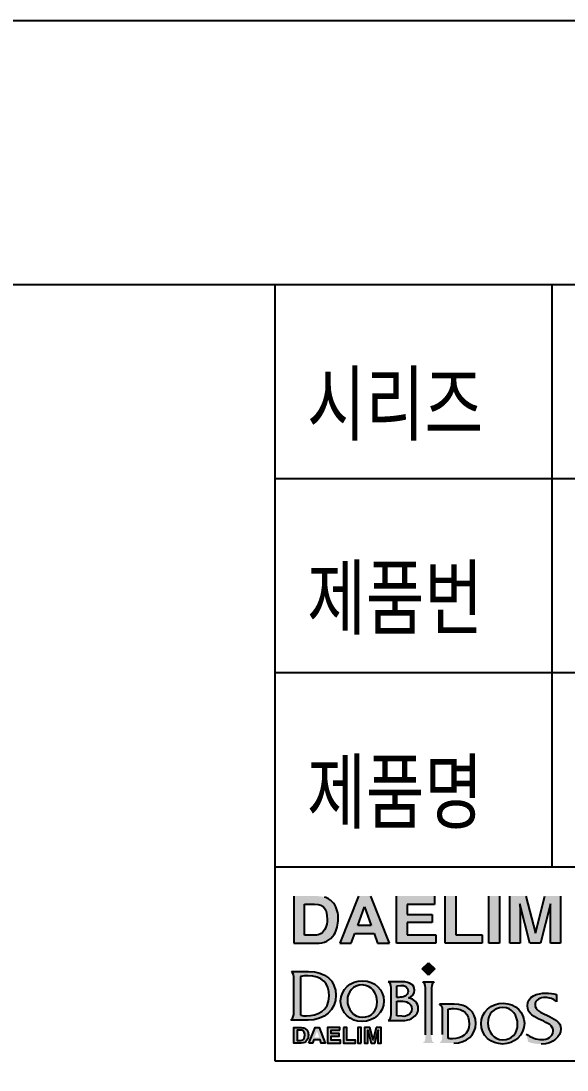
# Model space of a CAD drawing. Extents: x -4603 to -4009, y -5222 to -4802.
# Drawn here: x -4122.5 to -4083.1, y -4877.7 to -4802.1 of the extents above; entities that cross this region are included whole.
import ezdxf

# ---------------------------------------------------------------- set-up
doc = ezdxf.new("R2010")
doc.units = 0
doc.header["$LTSCALE"] = 7
doc.layers.get('0').update_dxf_attribs({"color": 2, "linetype": 'CONTINUOUS'})
doc.layers.add('D', color=2, linetype='CONTINUOUS')
doc.layers.add('TXT', color=4, linetype='CONTINUOUS')
doc.styles.add('GHS', font='ROMANS.shx', dxfattribs={"bigfont": 'GHS.shx'})

msp = doc.modelspace()

# ---------------------------------------------------------------- hatches: boundary and pattern name
at = {"layer": 'D'}
h = msp.add_hatch(color=256, dxfattribs=at)
h.dxf.hatch_style = 2
edge = h.paths.add_edge_path()
edge.add_spline(control_points=[(-4101.16761, -4865.17439), (-4101.16761, -4865.17439), (-4102.80232, -4865.17439), (-4102.80232, -4865.17439), (-4102.80232, -4865.17439), (-4102.80232, -4868.57954), (-4102.80232, -4868.57954), (-4102.80232, -4868.57954), (-4101.16761, -4868.57954), (-4101.16761, -4868.57954), (-4100.59425, -4868.57954), (-4100.16852, -4868.36694), (-4099.89462, -4867.94367), (-4099.69314, -4867.62978), (-4099.59049, -4867.24602), (-4099.59049, -4866.79283), (-4099.59049, -4866.61469), (-4099.61485, -4866.42678), (-4099.66267, -4866.22984), (-4099.71037, -4866.03317), (-4099.80157, -4865.84952), (-4099.93271, -4865.68002), (-4100.09803, -4865.47057), (-4100.31365, -4865.32646), (-4100.57896, -4865.24714), (-4100.737, -4865.20225), (-4100.93182, -4865.17755), (-4101.16761, -4865.17439)], knot_values=[0, 0, 0, 0, 1, 1, 1, 2, 2, 2, 3, 3, 3, 4, 4, 4, 5, 5, 5, 6, 6, 6, 7, 7, 7, 8, 8, 8, 9, 9, 9, 9], degree=3, periodic=0)
edge = h.paths.add_edge_path()
edge.add_spline(control_points=[(-4101.30108, -4865.76003), (-4100.93813, -4865.76003), (-4100.69589, -4865.85268), (-4100.57532, -4866.03919), (-4100.45563, -4866.22421), (-4100.39367, -4866.49294), (-4100.39367, -4866.8406), (-4100.39367, -4867.09396), (-4100.43387, -4867.31136), (-4100.51459, -4867.49486), (-4100.66302, -4867.82605), (-4100.92503, -4867.99377), (-4101.30108, -4867.99377), (-4101.30108, -4867.99377), (-4102.03414, -4867.99377), (-4102.03414, -4867.99377), (-4102.03414, -4867.99377), (-4102.03414, -4865.76003), (-4102.03414, -4865.76003), (-4102.03414, -4865.76003), (-4101.30108, -4865.76003), (-4101.30108, -4865.76003)], knot_values=[0, 0, 0, 0, 1, 1, 1, 2, 2, 2, 3, 3, 3, 4, 4, 4, 5, 5, 5, 6, 6, 6, 7, 7, 7, 7], degree=3, periodic=0)
h = msp.add_hatch(color=256, dxfattribs=at)
h.dxf.hatch_style = 2
edge = h.paths.add_edge_path()
edge.add_spline(control_points=[(-4099.48542, -4868.57954), (-4099.48542, -4868.57954), (-4098.65506, -4868.57954), (-4098.65506, -4868.57954), (-4098.65506, -4868.57954), (-4098.39669, -4867.87628), (-4098.39669, -4867.87628), (-4098.39669, -4867.87628), (-4097.00608, -4867.87628), (-4097.00608, -4867.87628), (-4097.00608, -4867.87628), (-4096.75623, -4868.57954), (-4096.75623, -4868.57954), (-4096.75623, -4868.57954), (-4095.8956, -4868.57954), (-4095.8956, -4868.57954), (-4095.8956, -4868.57954), (-4097.23295, -4865.17439), (-4097.23295, -4865.17439), (-4097.23295, -4865.17439), (-4098.13269, -4865.17439), (-4098.13269, -4865.17439), (-4098.13269, -4865.17439), (-4099.48542, -4868.57954), (-4099.48542, -4868.57954)], knot_values=[0, 0, 0, 0, 1, 1, 1, 2, 2, 2, 3, 3, 3, 4, 4, 4, 5, 5, 5, 6, 6, 6, 7, 7, 7, 8, 8, 8, 8], degree=3, periodic=0)
edge = h.paths.add_edge_path()
edge.add_spline(control_points=[(-4097.6913, -4865.95287), (-4097.6913, -4865.95287), (-4097.21471, -4867.29187), (-4097.21471, -4867.29187), (-4097.21471, -4867.29187), (-4098.18354, -4867.29187), (-4098.18354, -4867.29187), (-4098.18354, -4867.29187), (-4097.6913, -4865.95287), (-4097.6913, -4865.95287)], knot_values=[0, 0, 0, 0, 1, 1, 1, 2, 2, 2, 3, 3, 3, 3], degree=3, periodic=0)
h = msp.add_hatch(color=256, dxfattribs=at)
h.dxf.hatch_style = 2
edge = h.paths.add_edge_path()
edge.add_spline(control_points=[(-4092.65336, -4865.77774), (-4092.65336, -4865.77774), (-4094.60888, -4865.77774), (-4094.60888, -4865.77774), (-4094.60888, -4865.77774), (-4094.60888, -4866.49748), (-4094.60888, -4866.49748), (-4094.60888, -4866.49748), (-4092.81745, -4866.49748), (-4092.81745, -4866.49748), (-4092.81745, -4866.49748), (-4092.81745, -4867.08215), (-4092.81745, -4867.08215), (-4092.81745, -4867.08215), (-4094.60888, -4867.08215), (-4094.60888, -4867.08215), (-4094.60888, -4867.08215), (-4094.60888, -4867.96906), (-4094.60888, -4867.96906), (-4094.60888, -4867.96906), (-4092.55522, -4867.96906), (-4092.55522, -4867.96906), (-4092.55522, -4867.96906), (-4092.55522, -4868.57954), (-4092.55522, -4868.57954), (-4092.55522, -4868.57954), (-4095.38353, -4868.57954), (-4095.38353, -4868.57954), (-4095.38353, -4868.57954), (-4095.38353, -4865.17439), (-4095.38353, -4865.17439), (-4095.38353, -4865.17439), (-4092.65336, -4865.17439), (-4092.65336, -4865.17439), (-4092.65336, -4865.17439), (-4092.65336, -4865.77774), (-4092.65336, -4865.77774)], knot_values=[0, 0, 0, 0, 1, 1, 1, 2, 2, 2, 3, 3, 3, 4, 4, 4, 5, 5, 5, 6, 6, 6, 7, 7, 7, 8, 8, 8, 9, 9, 9, 10, 10, 10, 11, 11, 11, 12, 12, 12, 12], degree=3, periodic=0)
h = msp.add_hatch(color=256, dxfattribs=at)
h.dxf.hatch_style = 2
edge = h.paths.add_edge_path()
edge.add_spline(control_points=[(-4091.88724, -4865.17439), (-4091.88724, -4865.17439), (-4091.09813, -4865.17439), (-4091.09813, -4865.17439), (-4091.09813, -4865.17439), (-4091.09813, -4867.96906), (-4091.09813, -4867.96906), (-4091.09813, -4867.96906), (-4089.21006, -4867.96906), (-4089.21006, -4867.96906), (-4089.21006, -4867.96906), (-4089.21006, -4868.57954), (-4089.21006, -4868.57954), (-4089.21006, -4868.57954), (-4091.88724, -4868.57954), (-4091.88724, -4868.57954), (-4091.88724, -4868.57954), (-4091.88724, -4865.17439), (-4091.88724, -4865.17439)], knot_values=[0, 0, 0, 0, 1, 1, 1, 2, 2, 2, 3, 3, 3, 4, 4, 4, 5, 5, 5, 6, 6, 6, 6], degree=3, periodic=0)
h = msp.add_hatch(color=256, dxfattribs=at)
h.dxf.hatch_style = 2
edge = h.paths.add_edge_path()
edge.add_spline(control_points=[(-4087.94688, -4868.57954), (-4087.94688, -4868.57954), (-4088.73696, -4868.57954), (-4088.73696, -4868.57954), (-4088.73696, -4868.57954), (-4088.73696, -4865.17439), (-4088.73696, -4865.17439), (-4088.73696, -4865.17439), (-4087.94688, -4865.17439), (-4087.94688, -4865.17439), (-4087.94688, -4865.17439), (-4087.94688, -4868.57954), (-4087.94688, -4868.57954)], knot_values=[0, 0, 0, 0, 1, 1, 1, 2, 2, 2, 3, 3, 3, 4, 4, 4, 4], degree=3, periodic=0)
h = msp.add_hatch(color=256, dxfattribs=at)
h.dxf.hatch_style = 2
edge = h.paths.add_edge_path()
edge.add_spline(control_points=[(-4084.68214, -4865.17439), (-4084.68214, -4865.17439), (-4083.54448, -4865.17439), (-4083.54448, -4865.17439), (-4083.54448, -4865.17439), (-4083.54448, -4868.57954), (-4083.54448, -4868.57954), (-4083.54448, -4868.57954), (-4084.27808, -4868.57954), (-4084.27808, -4868.57954), (-4084.27808, -4868.57954), (-4084.27808, -4866.27678), (-4084.27808, -4866.27678), (-4084.27808, -4866.21007), (-4084.27684, -4866.11701), (-4084.27684, -4865.99803), (-4084.27355, -4865.87875), (-4084.27251, -4865.7861), (-4084.27251, -4865.72174), (-4084.27251, -4865.72174), (-4084.99513, -4868.57954), (-4084.99513, -4868.57954), (-4084.99513, -4868.57954), (-4085.76511, -4868.57954), (-4085.76511, -4868.57954), (-4085.76511, -4868.57954), (-4086.48037, -4865.72174), (-4086.48037, -4865.72174), (-4086.48037, -4865.7861), (-4086.48037, -4865.87875), (-4086.47728, -4865.99803), (-4086.47619, -4866.11701), (-4086.47619, -4866.21007), (-4086.47619, -4866.27678), (-4086.47619, -4866.27678), (-4086.47619, -4868.57954), (-4086.47619, -4868.57954), (-4086.47619, -4868.57954), (-4087.21047, -4868.57954), (-4087.21047, -4868.57954), (-4087.21047, -4868.57954), (-4087.21047, -4865.17439), (-4087.21047, -4865.17439), (-4087.21047, -4865.17439), (-4086.05915, -4865.17439), (-4086.05915, -4865.17439), (-4086.05915, -4865.17439), (-4085.36976, -4867.85075), (-4085.36976, -4867.85075), (-4085.36976, -4867.85075), (-4084.68214, -4865.17439), (-4084.68214, -4865.17439)], knot_values=[0, 0, 0, 0, 1, 1, 1, 2, 2, 2, 3, 3, 3, 4, 4, 4, 5, 5, 5, 6, 6, 6, 7, 7, 7, 8, 8, 8, 9, 9, 9, 10, 10, 10, 11, 11, 11, 12, 12, 12, 13, 13, 13, 14, 14, 14, 15, 15, 15, 16, 16, 16, 17, 17, 17, 17], degree=3, periodic=0)
h = msp.add_hatch(color=256, dxfattribs=at)
h.dxf.hatch_style = 2
h.paths.add_polyline_path([(-4092.63353, -4870.43233), (-4093.08138, -4870.87978), (-4093.52879, -4870.43224), (-4093.08138, -4869.98471)])
h = msp.add_hatch(color=256, dxfattribs=at)
h.dxf.hatch_style = 2
edge = h.paths.add_edge_path()
edge.add_spline(control_points=[(-4102.29917, -4870.97737), (-4102.29917, -4870.97737), (-4102.32321, -4870.98281), (-4102.32321, -4870.98281), (-4102.32321, -4870.98281), (-4102.32321, -4873.76841), (-4102.32321, -4873.76841), (-4102.32321, -4873.76841), (-4102.29832, -4873.77346), (-4102.29832, -4873.77346), (-4102.16735, -4873.79992), (-4102.02958, -4873.81257), (-4101.87727, -4873.81257), (-4101.12375, -4873.81257), (-4100.24367, -4873.44196), (-4100.24367, -4872.39731), (-4100.24367, -4871.44201), (-4100.78956, -4870.91583), (-4101.78065, -4870.91583), (-4101.94655, -4870.91583), (-4102.1161, -4870.93591), (-4102.29917, -4870.97737)], knot_values=[0, 0, 0, 0, 1, 1, 1, 2, 2, 2, 3, 3, 3, 4, 4, 4, 5, 5, 5, 6, 6, 6, 7, 7, 7, 7], degree=3, periodic=0)
edge = h.paths.add_edge_path()
edge.add_spline(control_points=[(-4101.73991, -4870.60744), (-4100.51907, -4870.60744), (-4099.76068, -4871.26803), (-4099.76068, -4872.33168), (-4099.76068, -4873.38525), (-4100.58571, -4874.12097), (-4101.76714, -4874.12097), (-4101.76714, -4874.12097), (-4102.88812, -4874.12097), (-4103.00538, -4874.12097), (-4102.8213, -4873.9685), (-4102.80041, -4873.77242), (-4102.80041, -4873.54789), (-4102.80041, -4873.51948), (-4102.80068, -4873.49094), (-4102.80097, -4873.46195), (-4102.80097, -4873.46195), (-4102.80164, -4873.36895), (-4102.80164, -4873.36895), (-4102.80164, -4873.36895), (-4102.80164, -4871.32169), (-4102.80164, -4871.32169), (-4102.80164, -4871.32169), (-4102.80086, -4871.24021), (-4102.80086, -4871.24021), (-4102.80041, -4871.20951), (-4102.79989, -4871.17755), (-4102.79989, -4871.145), (-4102.79989, -4870.94253), (-4102.81911, -4870.713), (-4102.97428, -4870.60744), (-4102.80889, -4870.60744), (-4101.73991, -4870.60744), (-4101.73991, -4870.60744)], knot_values=[0, 0, 0, 0, 1, 1, 1, 2, 2, 2, 3, 3, 3, 4, 4, 4, 5, 5, 5, 6, 6, 6, 7, 7, 7, 8, 8, 8, 9, 9, 9, 10, 10, 10, 11, 11, 11, 11], degree=3, periodic=0)
h = msp.add_hatch(color=256, dxfattribs=at)
h.dxf.hatch_style = 2
edge = h.paths.add_edge_path()
edge.add_spline(control_points=[(-4097.82462, -4871.27969), (-4098.71772, -4871.25821), (-4099.41972, -4871.93469), (-4099.41972, -4872.74289), (-4099.41972, -4873.615), (-4098.70928, -4874.21901), (-4097.86696, -4874.21901), (-4097.02059, -4874.21901), (-4096.3016, -4873.58934), (-4096.3016, -4872.72169), (-4096.3016, -4871.95594), (-4096.93117, -4871.27523), (-4097.82462, -4871.27969)], knot_values=[0, 0, 0, 0, 1, 1, 1, 2, 2, 2, 3, 3, 3, 4, 4, 4, 4], degree=3, periodic=0)
edge = h.paths.add_edge_path()
edge.add_spline(control_points=[(-4097.85411, -4871.58579), (-4097.18226, -4871.58579), (-4096.78661, -4872.18583), (-4096.78661, -4872.80681), (-4096.78661, -4873.44062), (-4097.19914, -4873.91269), (-4097.84574, -4873.91269), (-4098.51364, -4873.91269), (-4098.9348, -4873.30013), (-4098.9348, -4872.70467), (-4098.9348, -4872.06222), (-4098.51364, -4871.58579), (-4097.85411, -4871.58579)], knot_values=[0, 0, 0, 0, 1, 1, 1, 2, 2, 2, 3, 3, 3, 4, 4, 4, 4], degree=3, periodic=0)
h = msp.add_hatch(color=256, dxfattribs=at)
h.dxf.hatch_style = 2
edge = h.paths.add_edge_path()
edge.add_spline(control_points=[(-4095.36408, -4872.47915), (-4095.36408, -4872.47915), (-4095.36408, -4871.64539), (-4095.36408, -4871.64539), (-4095.36408, -4871.64539), (-4095.07909, -4871.61559), (-4095.07909, -4871.61559), (-4094.82366, -4871.59015), (-4094.55168, -4871.74329), (-4094.55168, -4872.03665), (-4094.55168, -4872.38565), (-4094.94719, -4872.47915), (-4095.22363, -4872.47915), (-4095.22363, -4872.47915), (-4095.36408, -4872.47915), (-4095.36408, -4872.47915)], knot_values=[0, 0, 0, 0, 1, 1, 1, 2, 2, 2, 3, 3, 3, 4, 4, 4, 5, 5, 5, 5], degree=3, periodic=0)
edge = h.paths.add_edge_path()
edge.add_spline(control_points=[(-4095.79791, -4873.55108), (-4095.79791, -4873.74662), (-4095.77234, -4874.05718), (-4095.9851, -4874.13807), (-4095.9851, -4874.13807), (-4095.9851, -4874.15086), (-4095.9851, -4874.15086), (-4095.9851, -4874.15086), (-4095.28323, -4874.15086), (-4095.28323, -4874.15086), (-4094.96428, -4874.15086), (-4094.62813, -4874.16355), (-4094.33036, -4874.01892), (-4094.04537, -4873.88311), (-4093.81994, -4873.60213), (-4093.81994, -4873.27465), (-4093.81994, -4872.85763), (-4094.13063, -4872.60253), (-4094.51332, -4872.52173), (-4094.2709, -4872.41559), (-4094.08782, -4872.25371), (-4094.08782, -4871.96859), (-4094.08782, -4871.59015), (-4094.41544, -4871.35194), (-4094.97711, -4871.35194), (-4094.97711, -4871.35194), (-4095.9851, -4871.35194), (-4095.9851, -4871.35194), (-4095.9851, -4871.35194), (-4095.9851, -4871.36449), (-4095.9851, -4871.36449), (-4095.76802, -4871.44552), (-4095.79791, -4871.75608), (-4095.79791, -4871.94739), (-4095.79791, -4871.94739), (-4095.79791, -4873.55108), (-4095.79791, -4873.55108)], knot_values=[0, 0, 0, 0, 1, 1, 1, 2, 2, 2, 3, 3, 3, 4, 4, 4, 5, 5, 5, 6, 6, 6, 7, 7, 7, 8, 8, 8, 9, 9, 9, 10, 10, 10, 11, 11, 11, 12, 12, 12, 12], degree=3, periodic=0)
edge = h.paths.add_edge_path()
edge.add_spline(control_points=[(-4095.36408, -4873.81054), (-4095.36408, -4873.81054), (-4095.36408, -4872.75981), (-4095.36408, -4872.75981), (-4095.36408, -4872.75981), (-4095.0663, -4872.74289), (-4095.0663, -4872.74289), (-4094.69178, -4872.72169), (-4094.29212, -4872.90017), (-4094.29212, -4873.31291), (-4094.29212, -4873.71682), (-4094.64519, -4873.87879), (-4094.99383, -4873.84453), (-4094.99383, -4873.84453), (-4095.36408, -4873.81054), (-4095.36408, -4873.81054)], knot_values=[0, 0, 0, 0, 1, 1, 1, 2, 2, 2, 3, 3, 3, 4, 4, 4, 5, 5, 5, 5], degree=3, periodic=0)
h = msp.add_hatch(color=256, dxfattribs=at)
h.dxf.hatch_style = 2
edge = h.paths.add_edge_path()
edge.add_spline(control_points=[(-4093.2984, -4871.95162), (-4093.2984, -4871.75608), (-4093.26833, -4871.44552), (-4093.48541, -4871.36449), (-4093.48541, -4871.36449), (-4093.48541, -4871.35194), (-4093.48541, -4871.35194), (-4093.48541, -4871.35194), (-4092.67733, -4871.35194), (-4092.67733, -4871.35194), (-4092.67733, -4871.35194), (-4092.67733, -4871.36449), (-4092.67733, -4871.36449), (-4092.88985, -4871.44552), (-4092.8645, -4871.76031), (-4092.8645, -4871.95162), (-4092.8645, -4871.95162), (-4092.8645, -4875.17926), (-4092.8645, -4875.17926), (-4092.8645, -4875.37089), (-4092.88985, -4875.68122), (-4092.67733, -4875.76202), (-4092.67733, -4875.76202), (-4092.67733, -4875.7748), (-4092.67733, -4875.7748), (-4092.67733, -4875.7748), (-4093.48541, -4875.7748), (-4093.48541, -4875.7748), (-4093.48541, -4875.7748), (-4093.48541, -4875.76202), (-4093.48541, -4875.76202), (-4093.27297, -4875.68541), (-4093.2984, -4875.37089), (-4093.2984, -4875.17926), (-4093.2984, -4875.17926), (-4093.2984, -4871.95162), (-4093.2984, -4871.95162)], knot_values=[0, 0, 0, 0, 1, 1, 1, 2, 2, 2, 3, 3, 3, 4, 4, 4, 5, 5, 5, 6, 6, 6, 7, 7, 7, 8, 8, 8, 9, 9, 9, 10, 10, 10, 11, 11, 11, 12, 12, 12, 12], degree=3, periodic=0)
h = msp.add_hatch(color=256, dxfattribs=at)
h.dxf.hatch_style = 2
edge = h.paths.add_edge_path()
edge.add_spline(control_points=[(-4084.94652, -4875.84683), (-4085.28764, -4875.84683), (-4085.60531, -4875.79385), (-4085.89052, -4875.6909), (-4085.89772, -4875.66087), (-4085.99153, -4875.25583), (-4086.02232, -4875.12263), (-4085.69889, -4875.37328), (-4085.28183, -4875.52223), (-4084.88692, -4875.52223), (-4084.54737, -4875.52223), (-4084.07702, -4875.31426), (-4084.07702, -4874.92403), (-4084.07702, -4874.51142), (-4084.48849, -4874.32732), (-4084.92379, -4874.13272), (-4085.42574, -4873.90814), (-4085.94517, -4873.67586), (-4085.94517, -4873.0778), (-4085.94517, -4872.40483), (-4085.22912, -4872.16593), (-4084.6153, -4872.16593), (-4084.34399, -4872.16593), (-4084.08354, -4872.2042), (-4083.83961, -4872.2778), (-4083.83961, -4872.31867), (-4083.83961, -4872.68072), (-4083.83961, -4872.79074), (-4084.05041, -4872.6073), (-4084.36281, -4872.49054), (-4084.6591, -4872.49054), (-4084.99743, -4872.49054), (-4085.39252, -4872.62855), (-4085.39252, -4873.01797), (-4085.39252, -4873.38354), (-4084.9805, -4873.57174), (-4084.54404, -4873.77125), (-4084.04276, -4874.00024), (-4083.5246, -4874.23706), (-4083.5246, -4874.75581), (-4083.5246, -4875.28037), (-4084.06833, -4875.84683), (-4084.94652, -4875.84683)], knot_values=[0, 0, 0, 0, 1, 1, 1, 2, 2, 2, 3, 3, 3, 4, 4, 4, 5, 5, 5, 6, 6, 6, 7, 7, 7, 8, 8, 8, 9, 9, 9, 10, 10, 10, 11, 11, 11, 12, 12, 12, 13, 13, 13, 14, 14, 14, 14], degree=3, periodic=0)
h = msp.add_hatch(color=256, dxfattribs=at)
h.dxf.hatch_style = 2
edge = h.paths.add_edge_path()
edge.add_spline(control_points=[(-4092.09273, -4875.1645), (-4092.09273, -4875.41536), (-4092.06729, -4875.61959), (-4092.27994, -4875.76418), (-4092.27994, -4875.76418), (-4092.27994, -4875.77674), (-4092.27994, -4875.77674), (-4092.27994, -4875.77674), (-4091.25897, -4875.77674), (-4091.25897, -4875.77674), (-4090.30628, -4875.77674), (-4089.66369, -4875.18997), (-4089.66369, -4874.35198), (-4089.66369, -4873.50557), (-4090.26819, -4872.97805), (-4091.23786, -4872.97805), (-4091.23786, -4872.97805), (-4092.27994, -4872.97805), (-4092.27994, -4872.97805), (-4092.27994, -4872.97805), (-4092.27994, -4872.99069), (-4092.27994, -4872.99069), (-4092.06329, -4873.05448), (-4092.09273, -4873.36517), (-4092.09273, -4873.56067), (-4092.09273, -4873.56067), (-4092.09273, -4875.1645), (-4092.09273, -4875.1645)], knot_values=[0, 0, 0, 0, 1, 1, 1, 2, 2, 2, 3, 3, 3, 4, 4, 4, 5, 5, 5, 6, 6, 6, 7, 7, 7, 8, 8, 8, 9, 9, 9, 9], degree=3, periodic=0)
edge = h.paths.add_edge_path()
edge.add_spline(control_points=[(-4091.65879, -4873.33092), (-4091.53144, -4873.30148), (-4091.4036, -4873.28437), (-4091.27621, -4873.28437), (-4090.56583, -4873.28437), (-4090.149, -4873.65862), (-4090.149, -4874.40299), (-4090.149, -4875.13893), (-4090.71465, -4875.47051), (-4091.34846, -4875.47051), (-4091.45496, -4875.47051), (-4091.55701, -4875.46195), (-4091.65879, -4875.44093), (-4091.65879, -4875.44093), (-4091.65879, -4873.33092), (-4091.65879, -4873.33092)], knot_values=[0, 0, 0, 0, 1, 1, 1, 2, 2, 2, 3, 3, 3, 4, 4, 4, 5, 5, 5, 5], degree=3, periodic=0)
h = msp.add_hatch(color=256, dxfattribs=at)
h.dxf.hatch_style = 2
edge = h.paths.add_edge_path()
edge.add_spline(control_points=[(-4087.6885, -4872.90557), (-4088.58149, -4872.88433), (-4089.28354, -4873.56067), (-4089.28354, -4874.369), (-4089.28354, -4875.24098), (-4088.57326, -4875.84512), (-4087.73094, -4875.84512), (-4086.88431, -4875.84512), (-4086.16547, -4875.21532), (-4086.16547, -4874.34766), (-4086.16547, -4873.58205), (-4086.79482, -4872.90134), (-4087.6885, -4872.90557)], knot_values=[0, 0, 0, 0, 1, 1, 1, 2, 2, 2, 3, 3, 3, 4, 4, 4, 4], degree=3, periodic=0)
edge = h.paths.add_edge_path()
edge.add_spline(control_points=[(-4087.71816, -4873.21199), (-4087.04613, -4873.21199), (-4086.65019, -4873.81181), (-4086.65019, -4874.43279), (-4086.65019, -4875.06673), (-4087.06279, -4875.53866), (-4087.70974, -4875.53866), (-4088.37731, -4875.53866), (-4088.79856, -4874.92597), (-4088.79856, -4874.33064), (-4088.79856, -4873.68829), (-4088.37731, -4873.21199), (-4087.71816, -4873.21199)], knot_values=[0, 0, 0, 0, 1, 1, 1, 2, 2, 2, 3, 3, 3, 4, 4, 4, 4], degree=3, periodic=0)
h = msp.add_hatch(color=256, dxfattribs=at)
h.dxf.hatch_style = 2
edge = h.paths.add_edge_path()
edge.add_spline(control_points=[(-4102.26345, -4874.65799), (-4102.26345, -4874.65799), (-4102.7996, -4874.65799), (-4102.7996, -4874.65799), (-4102.7996, -4874.65799), (-4102.7996, -4875.7748), (-4102.7996, -4875.7748), (-4102.7996, -4875.7748), (-4102.26345, -4875.7748), (-4102.26345, -4875.7748), (-4102.0754, -4875.7748), (-4101.93577, -4875.70508), (-4101.84594, -4875.56625), (-4101.77986, -4875.4633), (-4101.74619, -4875.33744), (-4101.74619, -4875.1888), (-4101.74619, -4875.13038), (-4101.75418, -4875.06875), (-4101.76986, -4875.00416), (-4101.78551, -4874.93965), (-4101.81542, -4874.87942), (-4101.85843, -4874.82383), (-4101.91265, -4874.75513), (-4101.98337, -4874.70787), (-4102.07038, -4874.68185), (-4102.12222, -4874.66713), (-4102.18612, -4874.65903), (-4102.26345, -4874.65799)], knot_values=[0, 0, 0, 0, 1, 1, 1, 2, 2, 2, 3, 3, 3, 4, 4, 4, 5, 5, 5, 6, 6, 6, 7, 7, 7, 8, 8, 8, 9, 9, 9, 9], degree=3, periodic=0)
edge = h.paths.add_edge_path()
edge.add_spline(control_points=[(-4102.30723, -4874.85007), (-4102.18819, -4874.85007), (-4102.10874, -4874.88046), (-4102.06919, -4874.94163), (-4102.02994, -4875.00231), (-4102.00961, -4875.09045), (-4102.00961, -4875.20447), (-4102.00961, -4875.28757), (-4102.0228, -4875.35887), (-4102.04927, -4875.41905), (-4102.09795, -4875.52768), (-4102.18389, -4875.58269), (-4102.30723, -4875.58269), (-4102.30723, -4875.58269), (-4102.54765, -4875.58269), (-4102.54765, -4875.58269), (-4102.54765, -4875.58269), (-4102.54765, -4874.85007), (-4102.54765, -4874.85007), (-4102.54765, -4874.85007), (-4102.30723, -4874.85007), (-4102.30723, -4874.85007)], knot_values=[0, 0, 0, 0, 1, 1, 1, 2, 2, 2, 3, 3, 3, 4, 4, 4, 5, 5, 5, 6, 6, 6, 7, 7, 7, 7], degree=3, periodic=0)
h = msp.add_hatch(color=256, dxfattribs=at)
h.dxf.hatch_style = 2
edge = h.paths.add_edge_path()
edge.add_spline(control_points=[(-4101.71173, -4875.7748), (-4101.71173, -4875.7748), (-4101.43939, -4875.7748), (-4101.43939, -4875.7748), (-4101.43939, -4875.7748), (-4101.35465, -4875.54415), (-4101.35465, -4875.54415), (-4101.35465, -4875.54415), (-4100.89856, -4875.54415), (-4100.89856, -4875.54415), (-4100.89856, -4875.54415), (-4100.81661, -4875.7748), (-4100.81661, -4875.7748), (-4100.81661, -4875.7748), (-4100.53435, -4875.7748), (-4100.53435, -4875.7748), (-4100.53435, -4875.7748), (-4100.97297, -4874.65799), (-4100.97297, -4874.65799), (-4100.97297, -4874.65799), (-4101.26806, -4874.65799), (-4101.26806, -4874.65799), (-4101.26806, -4874.65799), (-4101.71173, -4875.7748), (-4101.71173, -4875.7748)], knot_values=[0, 0, 0, 0, 1, 1, 1, 2, 2, 2, 3, 3, 3, 4, 4, 4, 5, 5, 5, 6, 6, 6, 7, 7, 7, 8, 8, 8, 8], degree=3, periodic=0)
edge = h.paths.add_edge_path()
edge.add_spline(control_points=[(-4101.1233, -4874.91332), (-4101.1233, -4874.91332), (-4100.96699, -4875.35248), (-4100.96699, -4875.35248), (-4100.96699, -4875.35248), (-4101.28474, -4875.35248), (-4101.28474, -4875.35248), (-4101.28474, -4875.35248), (-4101.1233, -4874.91332), (-4101.1233, -4874.91332)], knot_values=[0, 0, 0, 0, 1, 1, 1, 2, 2, 2, 3, 3, 3, 3], degree=3, periodic=0)
h = msp.add_hatch(color=256, dxfattribs=at)
h.dxf.hatch_style = 2
edge = h.paths.add_edge_path()
edge.add_spline(control_points=[(-4099.47097, -4874.85588), (-4099.47097, -4874.85588), (-4100.11233, -4874.85588), (-4100.11233, -4874.85588), (-4100.11233, -4874.85588), (-4100.11233, -4875.09193), (-4100.11233, -4875.09193), (-4100.11233, -4875.09193), (-4099.52478, -4875.09193), (-4099.52478, -4875.09193), (-4099.52478, -4875.09193), (-4099.52478, -4875.28369), (-4099.52478, -4875.28369), (-4099.52478, -4875.28369), (-4100.11233, -4875.28369), (-4100.11233, -4875.28369), (-4100.11233, -4875.28369), (-4100.11233, -4875.57458), (-4100.11233, -4875.57458), (-4100.11233, -4875.57458), (-4099.43878, -4875.57458), (-4099.43878, -4875.57458), (-4099.43878, -4875.57458), (-4099.43878, -4875.7748), (-4099.43878, -4875.7748), (-4099.43878, -4875.7748), (-4100.3664, -4875.7748), (-4100.3664, -4875.7748), (-4100.3664, -4875.7748), (-4100.3664, -4874.65799), (-4100.3664, -4874.65799), (-4100.3664, -4874.65799), (-4099.47097, -4874.65799), (-4099.47097, -4874.65799), (-4099.47097, -4874.65799), (-4099.47097, -4874.85588), (-4099.47097, -4874.85588)], knot_values=[0, 0, 0, 0, 1, 1, 1, 2, 2, 2, 3, 3, 3, 4, 4, 4, 5, 5, 5, 6, 6, 6, 7, 7, 7, 8, 8, 8, 9, 9, 9, 10, 10, 10, 11, 11, 11, 12, 12, 12, 12], degree=3, periodic=0)
h = msp.add_hatch(color=256, dxfattribs=at)
h.dxf.hatch_style = 2
edge = h.paths.add_edge_path()
edge.add_spline(control_points=[(-4099.21969, -4874.65799), (-4099.21969, -4874.65799), (-4098.96088, -4874.65799), (-4098.96088, -4874.65799), (-4098.96088, -4874.65799), (-4098.96088, -4875.57458), (-4098.96088, -4875.57458), (-4098.96088, -4875.57458), (-4098.34164, -4875.57458), (-4098.34164, -4875.57458), (-4098.34164, -4875.57458), (-4098.34164, -4875.7748), (-4098.34164, -4875.7748), (-4098.34164, -4875.7748), (-4099.21969, -4875.7748), (-4099.21969, -4875.7748), (-4099.21969, -4875.7748), (-4099.21969, -4874.65799), (-4099.21969, -4874.65799)], knot_values=[0, 0, 0, 0, 1, 1, 1, 2, 2, 2, 3, 3, 3, 4, 4, 4, 5, 5, 5, 6, 6, 6, 6], degree=3, periodic=0)
h = msp.add_hatch(color=256, dxfattribs=at)
h.dxf.hatch_style = 2
edge = h.paths.add_edge_path()
edge.add_spline(control_points=[(-4097.92735, -4875.7748), (-4097.92735, -4875.7748), (-4098.18648, -4875.7748), (-4098.18648, -4875.7748), (-4098.18648, -4875.7748), (-4098.18648, -4874.65799), (-4098.18648, -4874.65799), (-4098.18648, -4874.65799), (-4097.92735, -4874.65799), (-4097.92735, -4874.65799), (-4097.92735, -4874.65799), (-4097.92735, -4875.7748), (-4097.92735, -4875.7748)], knot_values=[0, 0, 0, 0, 1, 1, 1, 2, 2, 2, 3, 3, 3, 4, 4, 4, 4], degree=3, periodic=0)
h = msp.add_hatch(color=256, dxfattribs=at)
h.dxf.hatch_style = 2
edge = h.paths.add_edge_path()
edge.add_spline(control_points=[(-4096.85658, -4874.65799), (-4096.85658, -4874.65799), (-4096.48346, -4874.65799), (-4096.48346, -4874.65799), (-4096.48346, -4874.65799), (-4096.48346, -4875.7748), (-4096.48346, -4875.7748), (-4096.48346, -4875.7748), (-4096.72406, -4875.7748), (-4096.72406, -4875.7748), (-4096.72406, -4875.7748), (-4096.72406, -4875.01955), (-4096.72406, -4875.01955), (-4096.72406, -4874.99767), (-4096.72365, -4874.96715), (-4096.72365, -4874.92813), (-4096.72258, -4874.88901), (-4096.72224, -4874.85862), (-4096.72224, -4874.83751), (-4096.72224, -4874.83751), (-4096.95924, -4875.7748), (-4096.95924, -4875.7748), (-4096.95924, -4875.7748), (-4097.21177, -4875.7748), (-4097.21177, -4875.7748), (-4097.21177, -4875.7748), (-4097.44636, -4874.83751), (-4097.44636, -4874.83751), (-4097.44636, -4874.85862), (-4097.44636, -4874.88901), (-4097.44535, -4874.92813), (-4097.44499, -4874.96715), (-4097.44499, -4874.99767), (-4097.44499, -4875.01955), (-4097.44499, -4875.01955), (-4097.44499, -4875.7748), (-4097.44499, -4875.7748), (-4097.44499, -4875.7748), (-4097.68582, -4875.7748), (-4097.68582, -4875.7748), (-4097.68582, -4875.7748), (-4097.68582, -4874.65799), (-4097.68582, -4874.65799), (-4097.68582, -4874.65799), (-4097.30821, -4874.65799), (-4097.30821, -4874.65799), (-4097.30821, -4874.65799), (-4097.08211, -4875.53578), (-4097.08211, -4875.53578), (-4097.08211, -4875.53578), (-4096.85658, -4874.65799), (-4096.85658, -4874.65799)], knot_values=[0, 0, 0, 0, 1, 1, 1, 2, 2, 2, 3, 3, 3, 4, 4, 4, 5, 5, 5, 6, 6, 6, 7, 7, 7, 8, 8, 8, 9, 9, 9, 10, 10, 10, 11, 11, 11, 12, 12, 12, 13, 13, 13, 14, 14, 14, 15, 15, 15, 16, 16, 16, 17, 17, 17, 17], degree=3, periodic=0)

# ---------------------------------------------------------------- linework, layer by layer
at = {"color": 7}
for p, q in [((-4104.17648, -4821.05463), (-4104.17648, -4877.05463)), ((-4084.17648, -4821.05463), (-4084.17648, -4863.05463)), ((-4104.17648, -4835.05463), (-4023.17648, -4835.05463)), ((-4104.17648, -4849.05463), (-4023.17648, -4849.05463)), ((-4104.17648, -4863.05463), (-4023.17648, -4863.05463)), ((-4104.17648, -4877.05463), (-4023.17648, -4877.05463)), ((-4103.92544, -4877.05463), (-4022.92544, -4877.05463))]:
    msp.add_line(p, q, dxfattribs=at)
at = {"linetype": 'Continuous'}
msp.add_lwpolyline([(-4603.17648, -5222.05463), (-4009.17648, -5222.05463), (-4009.17648, -4802.05463), (-4603.17648, -4802.05463)], close=True, dxfattribs=at)
at = {"layer": 'D'}
for p, q in [((-4093.52879, -4870.43224), (-4093.08138, -4869.98471)), ((-4093.08138, -4870.87978), (-4093.52879, -4870.43224)), ((-4093.08138, -4869.98471), (-4092.63353, -4870.43233)), ((-4092.63353, -4870.43233), (-4093.08138, -4870.87978))]:
    msp.add_line(p, q, dxfattribs=at)
for points in [[(-4102.80232, -4865.17439), (-4102.80232, -4865.17439), (-4102.80232, -4868.57954), (-4102.80232, -4868.57954)], [(-4098.13269, -4865.17439), (-4098.13269, -4865.17439), (-4099.48542, -4868.57954), (-4099.48542, -4868.57954)], [(-4095.8956, -4868.57954), (-4095.8956, -4868.57954), (-4097.23295, -4865.17439), (-4097.23295, -4865.17439)], [(-4095.38353, -4868.57954), (-4095.38353, -4868.57954), (-4095.38353, -4865.17439), (-4095.38353, -4865.17439)], [(-4092.65336, -4865.17439), (-4092.65336, -4865.17439), (-4092.65336, -4865.77774), (-4092.65336, -4865.77774)], [(-4091.88724, -4868.57954), (-4091.88724, -4868.57954), (-4091.88724, -4865.17439), (-4091.88724, -4865.17439)], [(-4091.09813, -4865.17439), (-4091.09813, -4865.17439), (-4091.09813, -4867.96906), (-4091.09813, -4867.96906)], [(-4088.73696, -4868.57954), (-4088.73696, -4868.57954), (-4088.73696, -4865.17439), (-4088.73696, -4865.17439)], [(-4087.94688, -4865.17439), (-4087.94688, -4865.17439), (-4087.94688, -4868.57954), (-4087.94688, -4868.57954)], [(-4087.21047, -4868.57954), (-4087.21047, -4868.57954), (-4087.21047, -4865.17439), (-4087.21047, -4865.17439)], [(-4086.05915, -4865.17439), (-4086.05915, -4865.17439), (-4085.36976, -4867.85075), (-4085.36976, -4867.85075)], [(-4085.36976, -4867.85075), (-4085.36976, -4867.85075), (-4084.68214, -4865.17439), (-4084.68214, -4865.17439)], [(-4083.54448, -4865.17439), (-4083.54448, -4865.17439), (-4083.54448, -4868.57954), (-4083.54448, -4868.57954)], [(-4102.03414, -4867.99377), (-4102.03414, -4867.99377), (-4102.03414, -4865.76003), (-4102.03414, -4865.76003)], [(-4102.03414, -4865.76003), (-4102.03414, -4865.76003), (-4101.30108, -4865.76003), (-4101.30108, -4865.76003)], [(-4101.30108, -4865.76003), (-4100.93813, -4865.76003), (-4100.69589, -4865.85268), (-4100.57532, -4866.03919)], [(-4099.93271, -4865.68002), (-4100.09803, -4865.47057), (-4100.31365, -4865.32646), (-4100.57896, -4865.24714)], [(-4099.66267, -4866.22984), (-4099.71037, -4866.03317), (-4099.80157, -4865.84952), (-4099.93271, -4865.68002)], [(-4098.18354, -4867.29187), (-4098.18354, -4867.29187), (-4097.6913, -4865.95287), (-4097.6913, -4865.95287)], [(-4097.6913, -4865.95287), (-4097.6913, -4865.95287), (-4097.21471, -4867.29187), (-4097.21471, -4867.29187)], [(-4092.65336, -4865.77774), (-4092.65336, -4865.77774), (-4094.60888, -4865.77774), (-4094.60888, -4865.77774)], [(-4094.60888, -4865.77774), (-4094.60888, -4865.77774), (-4094.60888, -4866.49748), (-4094.60888, -4866.49748)], [(-4085.76511, -4868.57954), (-4085.76511, -4868.57954), (-4086.48037, -4865.72174), (-4086.48037, -4865.72174)], [(-4086.48037, -4865.72174), (-4086.48037, -4865.7861), (-4086.48037, -4865.87875), (-4086.47728, -4865.99803)], [(-4084.27251, -4865.72174), (-4084.27251, -4865.72174), (-4084.99513, -4868.57954), (-4084.99513, -4868.57954)], [(-4084.27684, -4865.99803), (-4084.27355, -4865.87875), (-4084.27251, -4865.7861), (-4084.27251, -4865.72174)], [(-4094.60888, -4866.49748), (-4094.60888, -4866.49748), (-4092.81745, -4866.49748), (-4092.81745, -4866.49748)], [(-4092.81745, -4866.49748), (-4092.81745, -4866.49748), (-4092.81745, -4867.08215), (-4092.81745, -4867.08215)], [(-4086.47728, -4865.99803), (-4086.47619, -4866.11701), (-4086.47619, -4866.21007), (-4086.47619, -4866.27678)], [(-4086.47619, -4866.27678), (-4086.47619, -4866.27678), (-4086.47619, -4868.57954), (-4086.47619, -4868.57954)], [(-4084.27808, -4866.27678), (-4084.27808, -4866.21007), (-4084.27684, -4866.11701), (-4084.27684, -4865.99803)], [(-4084.27808, -4868.57954), (-4084.27808, -4868.57954), (-4084.27808, -4866.27678), (-4084.27808, -4866.27678)], [(-4097.21471, -4867.29187), (-4097.21471, -4867.29187), (-4098.18354, -4867.29187), (-4098.18354, -4867.29187)], [(-4092.81745, -4867.08215), (-4092.81745, -4867.08215), (-4094.60888, -4867.08215), (-4094.60888, -4867.08215)], [(-4094.60888, -4867.08215), (-4094.60888, -4867.08215), (-4094.60888, -4867.96906), (-4094.60888, -4867.96906)], [(-4101.30108, -4867.99377), (-4101.30108, -4867.99377), (-4102.03414, -4867.99377), (-4102.03414, -4867.99377)], [(-4100.51459, -4867.49486), (-4100.66302, -4867.82605), (-4100.92503, -4867.99377), (-4101.30108, -4867.99377)], [(-4101.16761, -4868.57954), (-4100.59425, -4868.57954), (-4100.16852, -4868.36694), (-4099.89462, -4867.94367)], [(-4098.65506, -4868.57954), (-4098.65506, -4868.57954), (-4098.39669, -4867.87628), (-4098.39669, -4867.87628)], [(-4098.39669, -4867.87628), (-4098.39669, -4867.87628), (-4097.00608, -4867.87628), (-4097.00608, -4867.87628)], [(-4097.00608, -4867.87628), (-4097.00608, -4867.87628), (-4096.75623, -4868.57954), (-4096.75623, -4868.57954)], [(-4094.60888, -4867.96906), (-4094.60888, -4867.96906), (-4092.55522, -4867.96906), (-4092.55522, -4867.96906)], [(-4092.55522, -4867.96906), (-4092.55522, -4867.96906), (-4092.55522, -4868.57954), (-4092.55522, -4868.57954)], [(-4091.09813, -4867.96906), (-4091.09813, -4867.96906), (-4089.21006, -4867.96906), (-4089.21006, -4867.96906)], [(-4089.21006, -4867.96906), (-4089.21006, -4867.96906), (-4089.21006, -4868.57954), (-4089.21006, -4868.57954)], [(-4102.80232, -4868.57954), (-4102.80232, -4868.57954), (-4101.16761, -4868.57954), (-4101.16761, -4868.57954)], [(-4099.48542, -4868.57954), (-4099.48542, -4868.57954), (-4098.65506, -4868.57954), (-4098.65506, -4868.57954)], [(-4096.75623, -4868.57954), (-4096.75623, -4868.57954), (-4095.8956, -4868.57954), (-4095.8956, -4868.57954)], [(-4092.55522, -4868.57954), (-4092.55522, -4868.57954), (-4095.38353, -4868.57954), (-4095.38353, -4868.57954)], [(-4089.21006, -4868.57954), (-4089.21006, -4868.57954), (-4091.88724, -4868.57954), (-4091.88724, -4868.57954)], [(-4087.94688, -4868.57954), (-4087.94688, -4868.57954), (-4088.73696, -4868.57954), (-4088.73696, -4868.57954)], [(-4086.47619, -4868.57954), (-4086.47619, -4868.57954), (-4087.21047, -4868.57954), (-4087.21047, -4868.57954)], [(-4084.99513, -4868.57954), (-4084.99513, -4868.57954), (-4085.76511, -4868.57954), (-4085.76511, -4868.57954)], [(-4083.54448, -4868.57954), (-4083.54448, -4868.57954), (-4084.27808, -4868.57954), (-4084.27808, -4868.57954)], [(-4102.97428, -4870.60744), (-4102.80889, -4870.60744), (-4101.73991, -4870.60744), (-4101.73991, -4870.60744)], [(-4102.80164, -4871.32169), (-4102.80164, -4871.32169), (-4102.80086, -4871.24021), (-4102.80086, -4871.24021)], [(-4102.29917, -4870.97737), (-4102.29917, -4870.97737), (-4102.32321, -4870.98281), (-4102.32321, -4870.98281)], [(-4102.32321, -4870.98281), (-4102.32321, -4870.98281), (-4102.32321, -4873.76841), (-4102.32321, -4873.76841)], [(-4102.80164, -4873.36895), (-4102.80164, -4873.36895), (-4102.80164, -4871.32169), (-4102.80164, -4871.32169)], [(-4094.97711, -4871.35194), (-4094.97711, -4871.35194), (-4095.9851, -4871.35194), (-4095.9851, -4871.35194)], [(-4095.9851, -4871.35194), (-4095.9851, -4871.35194), (-4095.9851, -4871.36449), (-4095.9851, -4871.36449)], [(-4095.9851, -4871.36449), (-4095.76802, -4871.44552), (-4095.79791, -4871.75608), (-4095.79791, -4871.94739)], [(-4095.79791, -4871.94739), (-4095.79791, -4871.94739), (-4095.79791, -4873.55108), (-4095.79791, -4873.55108)], [(-4095.36408, -4871.64539), (-4095.36408, -4871.64539), (-4095.07909, -4871.61559), (-4095.07909, -4871.61559)], [(-4095.36408, -4872.47915), (-4095.36408, -4872.47915), (-4095.36408, -4871.64539), (-4095.36408, -4871.64539)], [(-4093.48541, -4871.36449), (-4093.48541, -4871.36449), (-4093.48541, -4871.35194), (-4093.48541, -4871.35194)], [(-4093.48541, -4871.35194), (-4093.48541, -4871.35194), (-4092.67733, -4871.35194), (-4092.67733, -4871.35194)], [(-4093.2984, -4871.95162), (-4093.2984, -4871.75608), (-4093.26833, -4871.44552), (-4093.48541, -4871.36449)], [(-4093.2984, -4875.17926), (-4093.2984, -4875.17926), (-4093.2984, -4871.95162), (-4093.2984, -4871.95162)], [(-4092.67733, -4871.36449), (-4092.88985, -4871.44552), (-4092.8645, -4871.76031), (-4092.8645, -4871.95162)], [(-4092.8645, -4871.95162), (-4092.8645, -4871.95162), (-4092.8645, -4875.17926), (-4092.8645, -4875.17926)], [(-4092.67733, -4871.35194), (-4092.67733, -4871.35194), (-4092.67733, -4871.36449), (-4092.67733, -4871.36449)], [(-4095.22363, -4872.47915), (-4095.22363, -4872.47915), (-4095.36408, -4872.47915), (-4095.36408, -4872.47915)], [(-4095.36408, -4872.75981), (-4095.36408, -4872.75981), (-4095.0663, -4872.74289), (-4095.0663, -4872.74289)], [(-4095.36408, -4873.81054), (-4095.36408, -4873.81054), (-4095.36408, -4872.75981), (-4095.36408, -4872.75981)], [(-4083.83961, -4872.2778), (-4083.83961, -4872.31867), (-4083.83961, -4872.68072), (-4083.83961, -4872.79074)], [(-4102.80097, -4873.46195), (-4102.80097, -4873.46195), (-4102.80164, -4873.36895), (-4102.80164, -4873.36895)], [(-4091.23786, -4872.97805), (-4091.23786, -4872.97805), (-4092.27994, -4872.97805), (-4092.27994, -4872.97805)], [(-4092.27994, -4872.97805), (-4092.27994, -4872.97805), (-4092.27994, -4872.99069), (-4092.27994, -4872.99069)], [(-4092.27994, -4872.99069), (-4092.06329, -4873.05448), (-4092.09273, -4873.36517), (-4092.09273, -4873.56067)], [(-4091.65879, -4875.44093), (-4091.65879, -4875.44093), (-4091.65879, -4873.33092), (-4091.65879, -4873.33092)], [(-4101.76714, -4874.12097), (-4101.76714, -4874.12097), (-4102.88812, -4874.12097), (-4103.00538, -4874.12097)], [(-4102.32321, -4873.76841), (-4102.32321, -4873.76841), (-4102.29832, -4873.77346), (-4102.29832, -4873.77346)], [(-4095.79791, -4873.55108), (-4095.79791, -4873.74662), (-4095.77234, -4874.05718), (-4095.9851, -4874.13807)], [(-4095.9851, -4874.13807), (-4095.9851, -4874.13807), (-4095.9851, -4874.15086), (-4095.9851, -4874.15086)], [(-4095.9851, -4874.15086), (-4095.9851, -4874.15086), (-4095.28323, -4874.15086), (-4095.28323, -4874.15086)], [(-4094.99383, -4873.84453), (-4094.99383, -4873.84453), (-4095.36408, -4873.81054), (-4095.36408, -4873.81054)], [(-4095.28323, -4874.15086), (-4094.96428, -4874.15086), (-4094.62813, -4874.16355), (-4094.33036, -4874.01892)], [(-4092.09273, -4873.56067), (-4092.09273, -4873.56067), (-4092.09273, -4875.1645), (-4092.09273, -4875.1645)]]:
    msp.add_open_spline(points, degree=3, dxfattribs=at)
for points, knots in [([(-4100.57532, -4866.03919), (-4100.45563, -4866.22421), (-4100.39367, -4866.49294), (-4100.39367, -4866.8406), (-4100.39367, -4867.09396), (-4100.43387, -4867.31136), (-4100.51459, -4867.49486)], [1, 1, 1, 1, 2, 2, 2, 3, 3, 3, 3]), ([(-4099.89462, -4867.94367), (-4099.69314, -4867.62978), (-4099.59049, -4867.24602), (-4099.59049, -4866.79283), (-4099.59049, -4866.61469), (-4099.61485, -4866.42678), (-4099.66267, -4866.22984)], [4, 4, 4, 4, 5, 5, 5, 6, 6, 6, 6]), ([(-4102.80086, -4871.24021), (-4102.80041, -4871.20951), (-4102.79989, -4871.17755), (-4102.79989, -4871.145), (-4102.79989, -4870.94253), (-4102.81911, -4870.713), (-4102.97428, -4870.60744)], [8, 8, 8, 8, 9, 9, 9, 10, 10, 10, 10]), ([(-4102.29832, -4873.77346), (-4102.16735, -4873.79992), (-4102.02958, -4873.81257), (-4101.87727, -4873.81257), (-4101.12375, -4873.81257), (-4100.24367, -4873.44196), (-4100.24367, -4872.39731), (-4100.24367, -4871.44201), (-4100.78956, -4870.91583), (-4101.78065, -4870.91583), (-4101.94655, -4870.91583), (-4102.1161, -4870.93591), (-4102.29917, -4870.97737)], [3, 3, 3, 3, 4, 4, 4, 5, 5, 5, 6, 6, 6, 7, 7, 7, 7]), ([(-4101.73991, -4870.60744), (-4100.51907, -4870.60744), (-4099.76068, -4871.26803), (-4099.76068, -4872.33168), (-4099.76068, -4873.38525), (-4100.58571, -4874.12097), (-4101.76714, -4874.12097)], [0, 0, 0, 0, 1, 1, 1, 2, 2, 2, 2]), ([(-4097.82462, -4871.27969), (-4098.71772, -4871.25821), (-4099.41972, -4871.93469), (-4099.41972, -4872.74289), (-4099.41972, -4873.615), (-4098.70928, -4874.21901), (-4097.86696, -4874.21901), (-4097.02059, -4874.21901), (-4096.3016, -4873.58934), (-4096.3016, -4872.72169), (-4096.3016, -4871.95594), (-4096.93117, -4871.27523), (-4097.82462, -4871.27969)], [0, 0, 0, 0, 1, 1, 1, 2, 2, 2, 3, 3, 3, 4, 4, 4, 4]), ([(-4097.85411, -4871.58579), (-4097.18226, -4871.58579), (-4096.78661, -4872.18583), (-4096.78661, -4872.80681), (-4096.78661, -4873.44062), (-4097.19914, -4873.91269), (-4097.84574, -4873.91269), (-4098.51364, -4873.91269), (-4098.9348, -4873.30013), (-4098.9348, -4872.70467), (-4098.9348, -4872.06222), (-4098.51364, -4871.58579), (-4097.85411, -4871.58579)], [0, 0, 0, 0, 1, 1, 1, 2, 2, 2, 3, 3, 3, 4, 4, 4, 4]), ([(-4095.07909, -4871.61559), (-4094.82366, -4871.59015), (-4094.55168, -4871.74329), (-4094.55168, -4872.03665), (-4094.55168, -4872.38565), (-4094.94719, -4872.47915), (-4095.22363, -4872.47915)], [2, 2, 2, 2, 3, 3, 3, 4, 4, 4, 4]), ([(-4094.51332, -4872.52173), (-4094.2709, -4872.41559), (-4094.08782, -4872.25371), (-4094.08782, -4871.96859), (-4094.08782, -4871.59015), (-4094.41544, -4871.35194), (-4094.97711, -4871.35194)], [6, 6, 6, 6, 7, 7, 7, 8, 8, 8, 8]), ([(-4095.0663, -4872.74289), (-4094.69178, -4872.72169), (-4094.29212, -4872.90017), (-4094.29212, -4873.31291), (-4094.29212, -4873.71682), (-4094.64519, -4873.87879), (-4094.99383, -4873.84453)], [2, 2, 2, 2, 3, 3, 3, 4, 4, 4, 4]), ([(-4094.33036, -4874.01892), (-4094.04537, -4873.88311), (-4093.81994, -4873.60213), (-4093.81994, -4873.27465), (-4093.81994, -4872.85763), (-4094.13063, -4872.60253), (-4094.51332, -4872.52173)], [4, 4, 4, 4, 5, 5, 5, 6, 6, 6, 6]), ([(-4084.92379, -4874.13272), (-4085.42574, -4873.90814), (-4085.94517, -4873.67586), (-4085.94517, -4873.0778), (-4085.94517, -4872.40483), (-4085.22912, -4872.16593), (-4084.6153, -4872.16593), (-4084.34399, -4872.16593), (-4084.08354, -4872.2042), (-4083.83961, -4872.2778)], [5, 5, 5, 5, 6, 6, 6, 7, 7, 7, 8, 8, 8, 8]), ([(-4083.83961, -4872.79074), (-4084.05041, -4872.6073), (-4084.36281, -4872.49054), (-4084.6591, -4872.49054), (-4084.99743, -4872.49054), (-4085.39252, -4872.62855), (-4085.39252, -4873.01797), (-4085.39252, -4873.38354), (-4084.9805, -4873.57174), (-4084.54404, -4873.77125)], [9, 9, 9, 9, 10, 10, 10, 11, 11, 11, 12, 12, 12, 12]), ([(-4103.00538, -4874.12097), (-4102.8213, -4873.9685), (-4102.80041, -4873.77242), (-4102.80041, -4873.54789), (-4102.80041, -4873.51948), (-4102.80068, -4873.49094), (-4102.80097, -4873.46195)], [3, 3, 3, 3, 4, 4, 4, 5, 5, 5, 5]), ([(-4091.65879, -4873.33092), (-4091.53144, -4873.30148), (-4091.4036, -4873.28437), (-4091.27621, -4873.28437), (-4090.56583, -4873.28437), (-4090.149, -4873.65862), (-4090.149, -4874.40299), (-4090.149, -4875.13893), (-4090.71465, -4875.47051), (-4091.34846, -4875.47051), (-4091.45496, -4875.47051), (-4091.55701, -4875.46195), (-4091.65879, -4875.44093)], [0, 0, 0, 0, 1, 1, 1, 2, 2, 2, 3, 3, 3, 4, 4, 4, 4]), ([(-4091.25897, -4875.77674), (-4090.30628, -4875.77674), (-4089.66369, -4875.18997), (-4089.66369, -4874.35198), (-4089.66369, -4873.50557), (-4090.26819, -4872.97805), (-4091.23786, -4872.97805)], [3, 3, 3, 3, 4, 4, 4, 5, 5, 5, 5]), ([(-4087.6885, -4872.90557), (-4088.58149, -4872.88433), (-4089.28354, -4873.56067), (-4089.28354, -4874.369), (-4089.28354, -4875.24098), (-4088.57326, -4875.84512), (-4087.73094, -4875.84512), (-4086.88431, -4875.84512), (-4086.16547, -4875.21532), (-4086.16547, -4874.34766), (-4086.16547, -4873.58205), (-4086.79482, -4872.90134), (-4087.6885, -4872.90557)], [0, 0, 0, 0, 1, 1, 1, 2, 2, 2, 3, 3, 3, 4, 4, 4, 4]), ([(-4087.71816, -4873.21199), (-4087.04613, -4873.21199), (-4086.65019, -4873.81181), (-4086.65019, -4874.43279), (-4086.65019, -4875.06673), (-4087.06279, -4875.53866), (-4087.70974, -4875.53866), (-4088.37731, -4875.53866), (-4088.79856, -4874.92597), (-4088.79856, -4874.33064), (-4088.79856, -4873.68829), (-4088.37731, -4873.21199), (-4087.71816, -4873.21199)], [0, 0, 0, 0, 1, 1, 1, 2, 2, 2, 3, 3, 3, 4, 4, 4, 4]), ([(-4086.02232, -4875.12263), (-4085.69889, -4875.37328), (-4085.28183, -4875.52223), (-4084.88692, -4875.52223), (-4084.54737, -4875.52223), (-4084.07702, -4875.31426), (-4084.07702, -4874.92403), (-4084.07702, -4874.51142), (-4084.48849, -4874.32732), (-4084.92379, -4874.13272)], [2, 2, 2, 2, 3, 3, 3, 4, 4, 4, 5, 5, 5, 5]), ([(-4084.54404, -4873.77125), (-4084.04276, -4874.00024), (-4083.5246, -4874.23706), (-4083.5246, -4874.75581), (-4083.5246, -4875.28037), (-4084.06833, -4875.84683), (-4084.94652, -4875.84683)], [12, 12, 12, 12, 13, 13, 13, 14, 14, 14, 14]), ([(-4102.26345, -4874.65799), (-4102.26345, -4874.65799), (-4102.7996, -4874.65799), (-4102.7996, -4874.65799), (-4102.7996, -4874.65799), (-4102.7996, -4875.7748), (-4102.7996, -4875.7748), (-4102.7996, -4875.7748), (-4102.26345, -4875.7748), (-4102.26345, -4875.7748), (-4102.0754, -4875.7748), (-4101.93577, -4875.70508), (-4101.84594, -4875.56625), (-4101.77986, -4875.4633), (-4101.74619, -4875.33744), (-4101.74619, -4875.1888), (-4101.74619, -4875.13038), (-4101.75418, -4875.06875), (-4101.76986, -4875.00416), (-4101.78551, -4874.93965), (-4101.81542, -4874.87942), (-4101.85843, -4874.82383), (-4101.91265, -4874.75513), (-4101.98337, -4874.70787), (-4102.07038, -4874.68185), (-4102.12222, -4874.66713), (-4102.18612, -4874.65903), (-4102.26345, -4874.65799)], [0, 0, 0, 0, 1, 1, 1, 2, 2, 2, 3, 3, 3, 4, 4, 4, 5, 5, 5, 6, 6, 6, 7, 7, 7, 8, 8, 8, 9, 9, 9, 9]), ([(-4102.30723, -4874.85007), (-4102.18819, -4874.85007), (-4102.10874, -4874.88046), (-4102.06919, -4874.94163), (-4102.02994, -4875.00231), (-4102.00961, -4875.09045), (-4102.00961, -4875.20447), (-4102.00961, -4875.28757), (-4102.0228, -4875.35887), (-4102.04927, -4875.41905), (-4102.09795, -4875.52768), (-4102.18389, -4875.58269), (-4102.30723, -4875.58269), (-4102.30723, -4875.58269), (-4102.54765, -4875.58269), (-4102.54765, -4875.58269), (-4102.54765, -4875.58269), (-4102.54765, -4874.85007), (-4102.54765, -4874.85007), (-4102.54765, -4874.85007), (-4102.30723, -4874.85007), (-4102.30723, -4874.85007)], [0, 0, 0, 0, 1, 1, 1, 2, 2, 2, 3, 3, 3, 4, 4, 4, 5, 5, 5, 6, 6, 6, 7, 7, 7, 7]), ([(-4101.71173, -4875.7748), (-4101.71173, -4875.7748), (-4101.43939, -4875.7748), (-4101.43939, -4875.7748), (-4101.43939, -4875.7748), (-4101.35465, -4875.54415), (-4101.35465, -4875.54415), (-4101.35465, -4875.54415), (-4100.89856, -4875.54415), (-4100.89856, -4875.54415), (-4100.89856, -4875.54415), (-4100.81661, -4875.7748), (-4100.81661, -4875.7748), (-4100.81661, -4875.7748), (-4100.53435, -4875.7748), (-4100.53435, -4875.7748), (-4100.53435, -4875.7748), (-4100.97297, -4874.65799), (-4100.97297, -4874.65799), (-4100.97297, -4874.65799), (-4101.26806, -4874.65799), (-4101.26806, -4874.65799), (-4101.26806, -4874.65799), (-4101.71173, -4875.7748), (-4101.71173, -4875.7748)], [0, 0, 0, 0, 1, 1, 1, 2, 2, 2, 3, 3, 3, 4, 4, 4, 5, 5, 5, 6, 6, 6, 7, 7, 7, 8, 8, 8, 8]), ([(-4099.47097, -4874.85588), (-4099.47097, -4874.85588), (-4100.11233, -4874.85588), (-4100.11233, -4874.85588), (-4100.11233, -4874.85588), (-4100.11233, -4875.09193), (-4100.11233, -4875.09193), (-4100.11233, -4875.09193), (-4099.52478, -4875.09193), (-4099.52478, -4875.09193), (-4099.52478, -4875.09193), (-4099.52478, -4875.28369), (-4099.52478, -4875.28369), (-4099.52478, -4875.28369), (-4100.11233, -4875.28369), (-4100.11233, -4875.28369), (-4100.11233, -4875.28369), (-4100.11233, -4875.57458), (-4100.11233, -4875.57458), (-4100.11233, -4875.57458), (-4099.43878, -4875.57458), (-4099.43878, -4875.57458), (-4099.43878, -4875.57458), (-4099.43878, -4875.7748), (-4099.43878, -4875.7748), (-4099.43878, -4875.7748), (-4100.3664, -4875.7748), (-4100.3664, -4875.7748), (-4100.3664, -4875.7748), (-4100.3664, -4874.65799), (-4100.3664, -4874.65799), (-4100.3664, -4874.65799), (-4099.47097, -4874.65799), (-4099.47097, -4874.65799), (-4099.47097, -4874.65799), (-4099.47097, -4874.85588), (-4099.47097, -4874.85588)], [0, 0, 0, 0, 1, 1, 1, 2, 2, 2, 3, 3, 3, 4, 4, 4, 5, 5, 5, 6, 6, 6, 7, 7, 7, 8, 8, 8, 9, 9, 9, 10, 10, 10, 11, 11, 11, 12, 12, 12, 12]), ([(-4099.21969, -4874.65799), (-4099.21969, -4874.65799), (-4098.96088, -4874.65799), (-4098.96088, -4874.65799), (-4098.96088, -4874.65799), (-4098.96088, -4875.57458), (-4098.96088, -4875.57458), (-4098.96088, -4875.57458), (-4098.34164, -4875.57458), (-4098.34164, -4875.57458), (-4098.34164, -4875.57458), (-4098.34164, -4875.7748), (-4098.34164, -4875.7748), (-4098.34164, -4875.7748), (-4099.21969, -4875.7748), (-4099.21969, -4875.7748), (-4099.21969, -4875.7748), (-4099.21969, -4874.65799), (-4099.21969, -4874.65799)], [0, 0, 0, 0, 1, 1, 1, 2, 2, 2, 3, 3, 3, 4, 4, 4, 5, 5, 5, 6, 6, 6, 6]), ([(-4097.92735, -4875.7748), (-4097.92735, -4875.7748), (-4098.18648, -4875.7748), (-4098.18648, -4875.7748), (-4098.18648, -4875.7748), (-4098.18648, -4874.65799), (-4098.18648, -4874.65799), (-4098.18648, -4874.65799), (-4097.92735, -4874.65799), (-4097.92735, -4874.65799), (-4097.92735, -4874.65799), (-4097.92735, -4875.7748), (-4097.92735, -4875.7748)], [0, 0, 0, 0, 1, 1, 1, 2, 2, 2, 3, 3, 3, 4, 4, 4, 4]), ([(-4096.85658, -4874.65799), (-4096.85658, -4874.65799), (-4096.48346, -4874.65799), (-4096.48346, -4874.65799), (-4096.48346, -4874.65799), (-4096.48346, -4875.7748), (-4096.48346, -4875.7748), (-4096.48346, -4875.7748), (-4096.72406, -4875.7748), (-4096.72406, -4875.7748), (-4096.72406, -4875.7748), (-4096.72406, -4875.01955), (-4096.72406, -4875.01955), (-4096.72406, -4874.99767), (-4096.72365, -4874.96715), (-4096.72365, -4874.92813), (-4096.72258, -4874.88901), (-4096.72224, -4874.85862), (-4096.72224, -4874.83751), (-4096.72224, -4874.83751), (-4096.95924, -4875.7748), (-4096.95924, -4875.7748), (-4096.95924, -4875.7748), (-4097.21177, -4875.7748), (-4097.21177, -4875.7748), (-4097.21177, -4875.7748), (-4097.44636, -4874.83751), (-4097.44636, -4874.83751), (-4097.44636, -4874.85862), (-4097.44636, -4874.88901), (-4097.44535, -4874.92813), (-4097.44499, -4874.96715), (-4097.44499, -4874.99767), (-4097.44499, -4875.01955), (-4097.44499, -4875.01955), (-4097.44499, -4875.7748), (-4097.44499, -4875.7748), (-4097.44499, -4875.7748), (-4097.68582, -4875.7748), (-4097.68582, -4875.7748), (-4097.68582, -4875.7748), (-4097.68582, -4874.65799), (-4097.68582, -4874.65799), (-4097.68582, -4874.65799), (-4097.30821, -4874.65799), (-4097.30821, -4874.65799), (-4097.30821, -4874.65799), (-4097.08211, -4875.53578), (-4097.08211, -4875.53578), (-4097.08211, -4875.53578), (-4096.85658, -4874.65799), (-4096.85658, -4874.65799)], [0, 0, 0, 0, 1, 1, 1, 2, 2, 2, 3, 3, 3, 4, 4, 4, 5, 5, 5, 6, 6, 6, 7, 7, 7, 8, 8, 8, 9, 9, 9, 10, 10, 10, 11, 11, 11, 12, 12, 12, 13, 13, 13, 14, 14, 14, 15, 15, 15, 16, 16, 16, 17, 17, 17, 17])]:
    msp.add_open_spline(points, degree=3, knots=knots, dxfattribs=at)
at = {"layer": 'TXT', "color": 4}
msp.add_line((-4577.17648, -4821.05463), (-4023.17648, -4821.05463), dxfattribs=at)

# ---------------------------------------------------------------- texts
at = {"layer": 'D', "style": 'GHS', "width": 0.8}
for s, p in [('시리즈', (-4101.83612, -4832.32524)), ('제품번', (-4101.83612, -4846.32524)), ('제품명', (-4101.83612, -4860.32524))]:
    msp.add_text(s, height=5, dxfattribs=at).set_placement(p)

doc.saveas('drawing.dxf')
